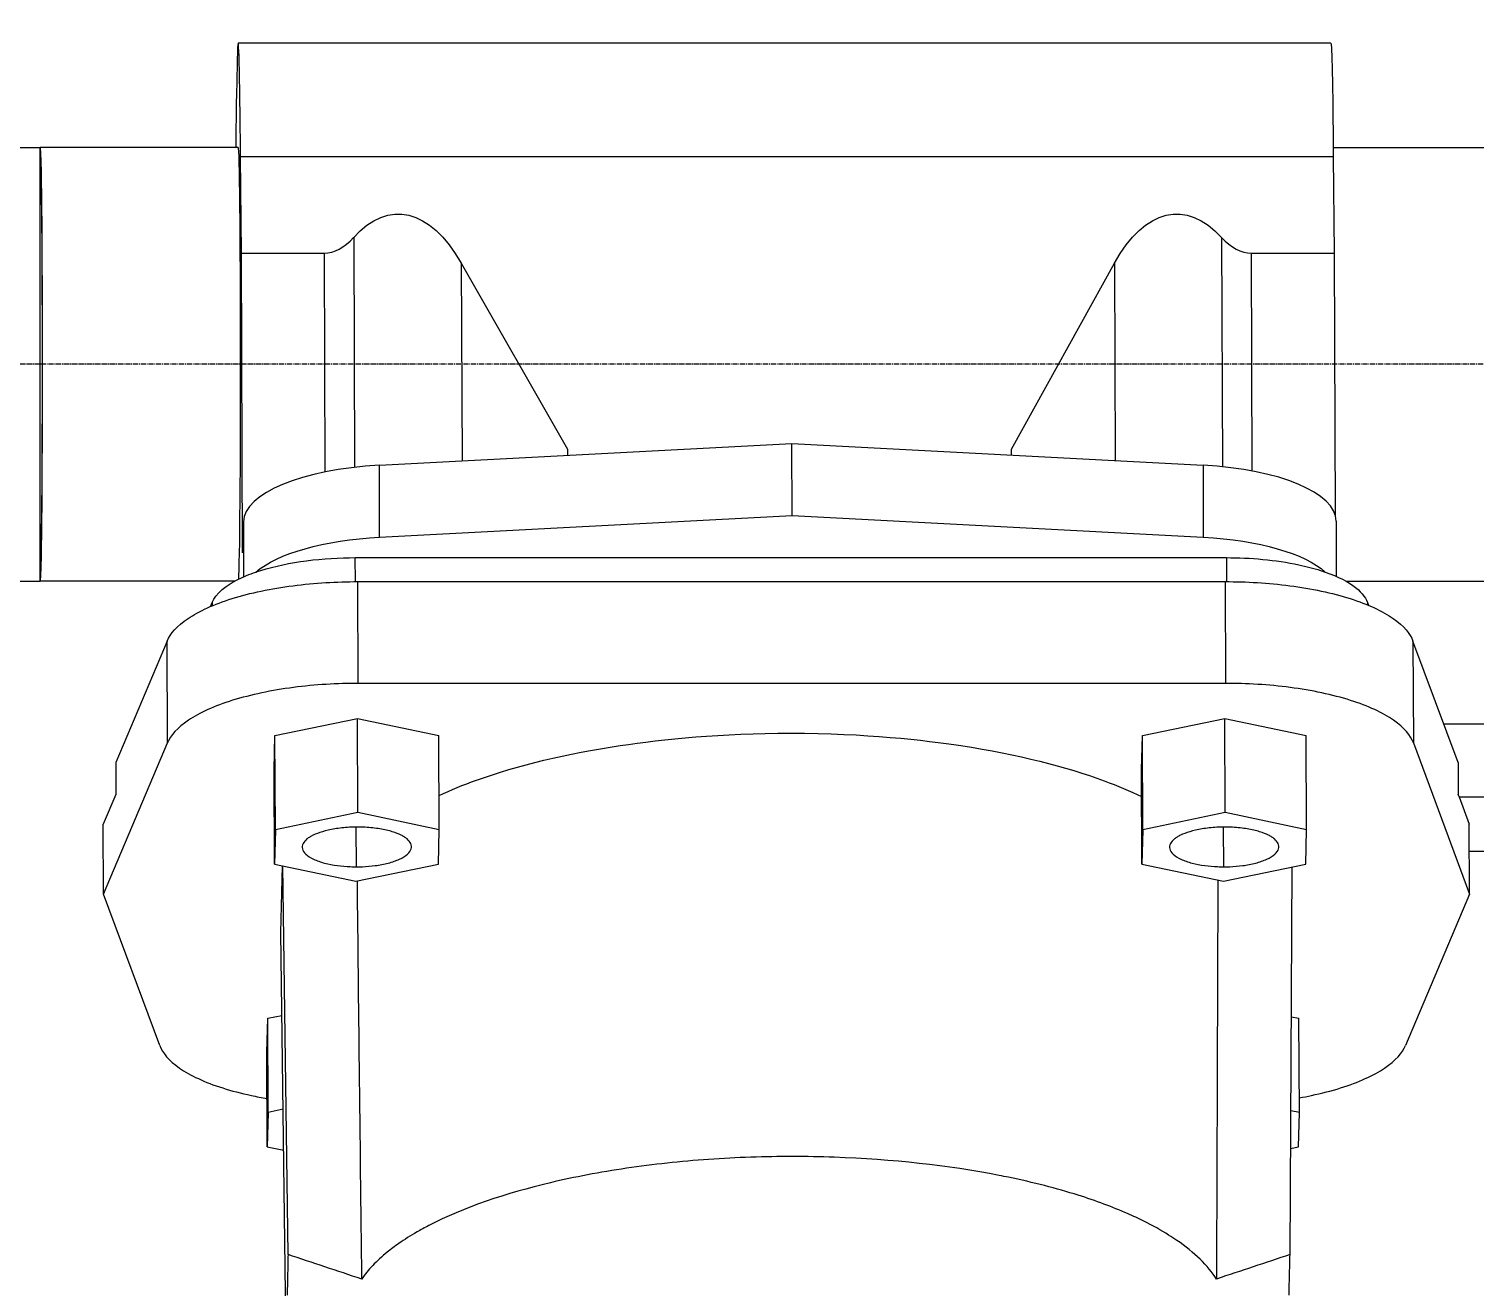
# Model space of a CAD drawing. Header units: millimetres. Extents: x 48717 to 75522, y 76128 to 88842.
# Drawn here: x 59008.7 to 59220.4, y 81688.2 to 81872.5 of the extents above; entities that cross this region are included whole.
import ezdxf

# ---------------------------------------------------------------- set-up
doc = ezdxf.new("R2010")
doc.units = ezdxf.units.MM
doc.linetypes.add('CENTER2', pattern=[1.125, 0.75, -0.125, 0.125, -0.125])
for name, color, linetype in [('Top (Plan) View2-CENTER', 1, 'CENTER2'), ('Top (Plan) View2-DV90-S1B-001a', 140, 'Continuous'), ('Top (Plan) View2-DV90-S1B-002a', 140, 'Continuous')]:
    doc.layers.add(name, color=color, linetype=linetype)

# ---------------------------------------------------------------- blocks, each defined once
blk = doc.blocks.new('*U865')
at = {"layer": 'Top (Plan) View2-CENTER'}
blk.add_line((59010.32, 81823.36), (59007.07, 81823.36), dxfattribs=at)
at = {"layer": 'Top (Plan) View2-DV90-S1B-001a', "color": 0, "linetype": 'ByBlock', "lineweight": -2}
for p, q in [((58975.33, 81855.11), (59010.32, 81855.11)), ((59010.32, 81791.61), (59010.32, 81855.11)), ((58940.32, 81791.61), (58940.32, 81791.61)), ((58940.32, 81791.61), (59010.32, 81791.61))]:
    blk.add_line(p, q, dxfattribs=at)
blk = doc.blocks.new('*U866')
at = {"layer": 'Top (Plan) View2-CENTER'}
blk.add_line((59228.31, 81823.36), (59010.32, 81823.36), dxfattribs=at)
at = {"layer": 'Top (Plan) View2-DV90-S1B-002a', "color": 0, "linetype": 'ByBlock', "lineweight": -2}
for p, q in [((59199.31, 81870.39), (59039.32, 81870.39)), ((59039.24, 81869.74), (59039.06, 81862.69)), ((59039.32, 81855.11), (59010.32, 81855.11)), ((59039.8, 81839.64), (59039.68, 81853.81)), ((59039.68, 81853.81), (59199.67, 81853.81)), ((59199.66, 81855.11), (59228.31, 81855.11)), ((59199.67, 81853.81), (59199.79, 81839.64)), ((59056.24, 81841.93), (59056.37, 81808.27)), ((59183.31, 81841.93), (59183.44, 81808.35)), ((59039.97, 81795.76), (59039.8, 81839.64)), ((59039.8, 81839.64), (59051.9, 81839.64)), ((59051.9, 81839.64), (59052.03, 81807.59)), ((59187.69, 81839.64), (59199.79, 81839.64)), ((59187.81, 81807.73), (59187.69, 81839.64)), ((59199.79, 81839.64), (59199.94, 81801.3)), ((59071.99, 81838.17), (59087.54, 81810.94)), ((59071.99, 81838.17), (59072.11, 81809.21)), ((59152.54, 81810.94), (59167.62, 81838.17)), ((59167.62, 81838.17), (59167.73, 81809.25)), ((59060, 81808.57), (59120.38, 81811.75)), ((59120.38, 81811.75), (59180.59, 81808.57)), ((59120.42, 81801.22), (59120.38, 81811.75)), ((59087.54, 81810.94), (59087.55, 81810.02)), ((59087.54, 81810.94), (59087.55, 81810.02)), ((59152.55, 81810.05), (59152.54, 81810.94)), ((59060.04, 81798.04), (59060, 81808.57)), ((59180.59, 81808.57), (59180.63, 81798.04)), ((59060.04, 81798.04), (59120.42, 81801.22)), ((59120.42, 81801.22), (59180.63, 81798.04)), ((59040.09, 81800.3), (59039.97, 81795.76)), ((59040.09, 81800.3), (59040.12, 81792.23)), ((59200.08, 81800.39), (59200.11, 81792.29)), ((59056.48, 81795.04), (59184.04, 81795.04)), ((59056.49, 81791.53), (59056.48, 81795.04)), ((59184.04, 81795.04), (59184.05, 81791.53)), ((59038.85, 81791.61), (59010.32, 81791.61)), ((59056.85, 81791.53), (59183.84, 81791.53)), ((59056.91, 81776.62), (59056.85, 81791.53)), ((59183.84, 81791.53), (59183.9, 81776.62)), ((59201.49, 81791.61), (59228.31, 81791.61)), ((59035.27, 81787.88), (59035.52, 81788.48)), ((59035.52, 81788.48), (59035.52, 81787.99)), ((59204.66, 81788.48), (59204.81, 81788.06)), ((59204.66, 81788.48), (59204.67, 81788.12)), ((59028.91, 81782.81), (59021.4, 81765.01)), ((59028.97, 81767.9), (59028.91, 81782.81)), ((59217.93, 81765.01), (59211.33, 81782.81)), ((59211.33, 81782.81), (59211.39, 81767.9)), ((59183.9, 81776.62), (59056.91, 81776.62)), ((59044.71, 81768.97), (59056.78, 81771.49)), ((59056.78, 81771.49), (59068.71, 81768.97)), ((59056.83, 81757.7), (59056.78, 81771.49)), ((59171.71, 81768.97), (59183.77, 81771.49)), ((59183.77, 81771.49), (59195.71, 81768.97)), ((59183.82, 81757.7), (59183.77, 81771.49)), ((59044.58, 81763.94), (59044.71, 81768.97)), ((59044.77, 81755.18), (59044.71, 81768.97)), ((59068.77, 81755.18), (59068.71, 81768.97)), ((59171.58, 81763.94), (59171.71, 81768.97)), ((59171.76, 81755.18), (59171.71, 81768.97)), ((59195.76, 81755.18), (59195.71, 81768.97)), ((59215.82, 81770.71), (59223.63, 81770.71)), ((59019.62, 81745.75), (59028.97, 81767.9)), ((59211.39, 81767.9), (59219.61, 81745.75)), ((59021.4, 81765.01), (59021.42, 81760.35)), ((59217.93, 81765.01), (59217.95, 81760.35)), ((59044.64, 81750.15), (59044.58, 81763.94)), ((59171.63, 81750.15), (59171.58, 81763.94)), ((59021.42, 81760.35), (59019.58, 81756)), ((59218.09, 81759.99), (59217.95, 81760.35)), ((59218.09, 81759.99), (59223.67, 81759.99)), ((59218.09, 81759.99), (59219.57, 81756)), ((59019.62, 81745.75), (59019.58, 81756)), ((59056.83, 81757.7), (59044.77, 81755.18)), ((59068.77, 81755.18), (59056.83, 81757.7)), ((59183.82, 81757.7), (59171.76, 81755.18)), ((59195.76, 81755.18), (59183.82, 81757.7)), ((59219.61, 81745.75), (59219.57, 81756)), ((59044.77, 81755.18), (59044.64, 81750.15)), ((59056.63, 81749.76), (59056.6, 81755.57)), ((59068.64, 81750.15), (59068.77, 81755.18)), ((59171.76, 81755.18), (59171.63, 81750.15)), ((59183.62, 81749.76), (59183.6, 81755.57)), ((59195.63, 81750.15), (59195.76, 81755.18)), ((59223.47, 81752), (59219.58, 81752)), ((59044.64, 81750.15), (59056.57, 81747.63)), ((59045.57, 81740.12), (59045.82, 81749.9)), ((59046.63, 81692.96), (59045.88, 81749.88)), ((59056.57, 81747.63), (59068.64, 81750.15)), ((59171.63, 81750.15), (59183.57, 81747.63)), ((59183.57, 81747.63), (59195.63, 81750.15)), ((59193.33, 81692.96), (59193.65, 81749.73)), ((59027.84, 81723.59), (59019.62, 81745.75)), ((59219.61, 81745.75), (59210.26, 81723.59)), ((59046.35, 81682.09), (59045.57, 81740.12)), ((59043.52, 81722.53), (59043.65, 81727.56)), ((59043.65, 81727.56), (59045.74, 81727.99)), ((59043.7, 81713.77), (59043.65, 81727.56)), ((59193.52, 81727.79), (59194.64, 81727.56)), ((59194.7, 81713.77), (59194.64, 81727.56)), ((59043.58, 81708.74), (59043.52, 81722.53)), ((59043.7, 81713.77), (59043.58, 81708.74)), ((59045.92, 81714.23), (59043.7, 81713.77)), ((59194.7, 81713.77), (59193.45, 81714.03)), ((59194.57, 81708.74), (59194.7, 81713.77)), ((59043.58, 81708.74), (59046, 81708.23)), ((59193.42, 81708.5), (59194.57, 81708.74))]:
    blk.add_line(p, q, dxfattribs=at)
for centre, major_axis, ratio, start_param, end_param in [((59039.32, 81822.89), (0, -47.5), 0.01, 2.279561, 3.307786), ((59039.32, 81822.89), (0, -47.5), 0.01, 3.718901, 3.96704), ((59051.7, 81862.6), (-0.24, 22.96), 0.43551, -3.1462, -2.695174), ((59187.49, 81862.6), (-0.24, 22.96), 0.43551, 2.685958, 3.136985), ((59063.09, 81800.3), (23, 0.09), 0.363229, 1.704053, 3.13086), ((59177.08, 81800.3), (23, 0.09), 0.363229, 0, 1.416074)]:
    blk.add_ellipse(centre, major_axis=major_axis, ratio=ratio, start_param=start_param, end_param=end_param, dxfattribs=at)
at = {"layer": 'Top (Plan) View2-DV90-S1B-002a', "color": 0, "linetype": 'ByBlock', "lineweight": -2, "extrusion": (0, 0, -1)}
for centre, major_axis, ratio, start_param, end_param in [((59199.31, 81822.89), (0, 47.5), 0.01, 0, 0.862032), ((59010.32, 81823.36), (0, 31.75), 0.01, 0, 3.141593), ((59010.32, 81823.36), (0, 30.15), 0.01, 0, 3.141593), ((59039.32, 81823.36), (0, 31.75), 0.01, 0, 3.012169), ((59063.04, 81810.94), (0.36, -34.44), 0.43551, 2.695174, 3.805097), ((59177.04, 81810.94), (0.36, -34.44), 0.43551, 2.487304, 3.597227), ((59063.13, 81789.77), (-23, -0.09), 0.363229, 0.397911, 1.437539)]:
    blk.add_ellipse(centre, major_axis=major_axis, ratio=ratio, start_param=start_param, end_param=end_param, dxfattribs=at)
at = {"layer": 'Top (Plan) View2-DV90-S1B-002a', "color": 0, "linetype": 'ByBlock', "lineweight": -2, "extrusion": (-1.65789e-18, 4.25254e-16, -1)}
blk.add_ellipse((59177.12, 81789.77), major_axis=(-23, -0.09), ratio=0.363229, start_param=1.725519, end_param=2.765372, dxfattribs=at)
at = {"layer": 'Top (Plan) View2-DV90-S1B-002a', "color": 0, "linetype": 'ByBlock', "lineweight": -2}
for points, knots in [([(59035.52, 81788.48), (59036, 81789.71), (59037.99, 81791.48), (59043.49, 81793.55), (59049.27, 81794.76), (59054.19, 81795.04), (59056.48, 81795.04)], [0, 0, 0, 0, 0.01124878, 0.01499838, 0.02249757, 0.02999676, 0.02999676, 0.02999676, 0.02999676]), ([(59184.04, 81795.04), (59187.47, 81795.05), (59192.53, 81794.6), (59198.92, 81792.93), (59202.97, 81791.03), (59204.37, 81789.3), (59204.66, 81788.48)], [0, 0, 0, 0, 0.01124878, 0.01499838, 0.02249757, 0.02999676, 0.02999676, 0.02999676, 0.02999676]), ([(59028.91, 81782.81), (59029.37, 81783.91), (59030.38, 81785.05), (59031.99, 81786.13), (59032.79, 81786.67), (59033.74, 81787.19), (59034.82, 81787.68), (59035.91, 81788.17), (59037.13, 81788.63), (59038.45, 81789.05), (59039.78, 81789.46), (59041.21, 81789.83), (59042.71, 81790.15), (59044.21, 81790.46), (59045.77, 81790.72), (59047.36, 81790.93), (59050.54, 81791.34), (59053.8, 81791.53), (59056.85, 81791.53)], [0, 0, 0, 0, 0.00997212, 0.00997212, 0.00997212, 0.01495818, 0.01495818, 0.01495818, 0.01994423, 0.01994423, 0.01994423, 0.02493029, 0.02493029, 0.02493029, 0.02991635, 0.02991635, 0.02991635, 0.03988847, 0.03988847, 0.03988847, 0.03988847]), ([(59183.84, 81791.53), (59186.89, 81791.53), (59191.78, 81791.25), (59197.98, 81790.2), (59202.22, 81789.09), (59205.81, 81787.72), (59209.51, 81785.62), (59210.93, 81783.91), (59211.33, 81782.81)], [0, 0, 0, 0, 0.00997212, 0.01495818, 0.01994423, 0.02493029, 0.02991635, 0.03988847, 0.03988847, 0.03988847, 0.03988847]), ([(59056.91, 81776.62), (59053.86, 81776.63), (59050.59, 81776.44), (59045.83, 81775.82), (59044.27, 81775.55), (59041.27, 81774.92), (59039.84, 81774.55), (59037.19, 81773.73), (59035.97, 81773.27), (59033.8, 81772.29), (59032.85, 81771.76), (59030.44, 81770.14), (59029.43, 81769), (59028.97, 81767.9)], [0, 0, 0, 0, 0.757986, 0.757986, 1.136979, 1.136979, 1.515973, 1.515973, 1.894966, 1.894966, 2.273959, 2.273959, 3.031945, 3.031945, 3.031945, 3.031945]), ([(59211.39, 81767.9), (59210.99, 81769), (59209.56, 81770.72), (59205.87, 81772.81), (59202.28, 81774.18), (59198.04, 81775.29), (59191.84, 81776.34), (59186.95, 81776.63), (59183.9, 81776.62)], [0, 0, 0, 0, 0.00997212, 0.01495818, 0.01994423, 0.02493029, 0.02991635, 0.03988847, 0.03988847, 0.03988847, 0.03988847]), ([(59068.75, 81760.21), (59070.45, 81761), (59072.28, 81761.75), (59080.29, 81764.62), (59087.44, 81766.34), (59101.57, 81768.46), (59110.12, 81769.32), (59131.22, 81769.32), (59139.8, 81768.32), (59153.55, 81766.23), (59160.55, 81764.4), (59168.08, 81761.62), (59169.91, 81760.85), (59171.59, 81760.04)], [-11.063439, -11.063439, -11.063439, -11.063439, -10.505028, -10.505028, -8.784349, -8.784349, -7.393503, -7.393503, -5.878203, -5.878203, -3.499447, -3.499447, -2.655931, -2.655931, -2.655931, -2.655931]), ([(59056.78, 81755.57), (59056.39, 81755.57), (59055.24, 81755.54), (59052.66, 81755.26), (59050.77, 81754.66), (59049.8, 81754.12), (59049.25, 81753.74), (59048.75, 81753.17), (59048.63, 81752.39), (59049.14, 81751.57), (59050.29, 81750.84), (59052.5, 81750.07), (59054.86, 81749.79), (59056.33, 81749.76), (59056.63, 81749.76)], [0.02499869, 0.02499869, 0.02499869, 0.02499869, 0.02603878, 0.02811894, 0.03227928, 0.03331936, 0.03435944, 0.03643961, 0.03851978, 0.04059995, 0.04268011, 0.04476028, 0.04892062, 0.0499607, 0.0499607, 0.0499607, 0.0499607]), ([(59056.63, 81749.76), (59056.92, 81749.76), (59057.8, 81749.77), (59059.41, 81749.9), (59061.33, 81750.26), (59063.02, 81750.84), (59064.21, 81751.57), (59064.95, 81752.66), (59064.47, 81753.55), (59063.68, 81754.12), (59063.05, 81754.48), (59061.95, 81754.92), (59060.14, 81755.34), (59058.31, 81755.54), (59057.16, 81755.57), (59056.78, 81755.57)], [0, 0, 0, 0, 0.00104161, 0.00312484, 0.00520806, 0.00729129, 0.00937451, 0.01145773, 0.01562418, 0.01666579, 0.01770741, 0.01979063, 0.02187386, 0.02395708, 0.02499869, 0.02499869, 0.02499869, 0.02499869]), ([(59183.77, 81755.57), (59183.39, 81755.57), (59182.23, 81755.54), (59179.65, 81755.26), (59177.76, 81754.66), (59176.79, 81754.12), (59176.25, 81753.74), (59175.74, 81753.17), (59175.62, 81752.39), (59176.13, 81751.57), (59177.28, 81750.84), (59179.49, 81750.07), (59181.86, 81749.79), (59183.33, 81749.76), (59183.62, 81749.76)], [0.02499868, 0.02499868, 0.02499868, 0.02499868, 0.02603876, 0.02811892, 0.03227925, 0.03331934, 0.03435942, 0.03643958, 0.03851975, 0.04059991, 0.04268008, 0.04476024, 0.04892057, 0.04996066, 0.04996066, 0.04996066, 0.04996066]), ([(59183.62, 81749.76), (59183.91, 81749.76), (59184.8, 81749.77), (59186.4, 81749.9), (59188.33, 81750.26), (59190.01, 81750.84), (59191.2, 81751.57), (59191.94, 81752.66), (59191.47, 81753.55), (59190.67, 81754.12), (59190.04, 81754.48), (59188.94, 81754.92), (59187.14, 81755.34), (59185.31, 81755.54), (59184.15, 81755.57), (59183.77, 81755.57)], [0, 0, 0, 0, 0.00104161, 0.00312483, 0.00520806, 0.00729128, 0.0093745, 0.01145773, 0.01562417, 0.01666578, 0.0177074, 0.01979062, 0.02187384, 0.02395707, 0.02499868, 0.02499868, 0.02499868, 0.02499868]), ([(59057.43, 81689.37), (59057.32, 81699.7), (59057.2, 81710.04), (59056.98, 81729.48), (59056.88, 81738.55), (59056.78, 81747.67)], [0.000001, 0.000001, 0.000001, 0.000001, 3.316594, 3.316594, 6.240178, 6.240178, 6.240178, 6.240178]), ([(59182.77, 81747.8), (59182.73, 81738.66), (59182.7, 81729.52), (59182.63, 81710.04), (59182.6, 81699.7), (59182.56, 81689.37)], [0.382837, 0.382837, 0.382837, 0.382837, 3.316583, 3.316583, 6.633126, 6.633126, 6.633126, 6.633126]), ([(59027.84, 81723.59), (59028.24, 81722.5), (59029.66, 81720.78), (59033.36, 81718.69), (59036.95, 81717.31), (59040.49, 81716.39), (59042.77, 81715.95), (59043.55, 81715.82)], [0, 0, 0, 0, 0.00997212, 0.01495818, 0.01994423, 0.02493029, 0.02744763, 0.02744763, 0.02744763, 0.02744763]), ([(59194.69, 81715.91), (59195.29, 81716.02), (59197.4, 81716.43), (59200.82, 81717.31), (59204.48, 81718.69), (59208.28, 81720.78), (59209.8, 81722.5), (59210.26, 81723.59)], [0.01302527, 0.01302527, 0.01302527, 0.01302527, 0.01495818, 0.01994423, 0.02493029, 0.02991635, 0.03988847, 0.03988847, 0.03988847, 0.03988847]), ([(59182.56, 81689.37), (59181.32, 81691.34), (59179.35, 81693.25), (59176.37, 81695.3), (59175.97, 81695.56), (59174.44, 81696.52), (59173.22, 81697.2), (59171.15, 81698.23), (59170.36, 81698.6), (59167.33, 81699.93), (59164.9, 81700.83), (59159.16, 81702.64), (59155.75, 81703.52), (59151.65, 81704.37), (59151.2, 81704.46), (59143.26, 81706.01), (59135.06, 81706.91), (59124.56, 81707.28), (59122.54, 81707.31), (59118.46, 81707.31), (59116.44, 81707.28), (59110.25, 81707.07), (59106.12, 81706.78), (59100.11, 81706.13), (59098.13, 81705.88), (59092.3, 81705.02), (59088.56, 81704.31), (59078.57, 81701.94), (59072.35, 81699.87), (59066.63, 81696.89), (59066.06, 81696.58), (59064.57, 81695.72), (59063.68, 81695.16), (59062.25, 81694.16), (59061.68, 81693.73), (59060.36, 81692.65), (59059.65, 81692), (59058.41, 81690.69), (59057.88, 81690.03), (59057.43, 81689.37)], [0.000022, 0.000022, 0.000022, 0.000022, 1.668299, 1.668299, 1.915581, 1.915581, 2.585242, 2.585242, 2.97314, 2.97314, 4.021541, 4.021541, 5.285338, 5.285338, 5.442509, 5.442509, 8.000562, 8.000562, 8.61605, 8.61605, 9.227211, 9.227211, 10.468961, 10.468961, 11.090883, 11.090883, 12.33718, 12.33718, 14.65735, 14.65735, 14.924222, 14.924222, 15.38523, 15.38523, 15.725351, 15.725351, 16.225678, 16.225678, 16.714855, 16.714855, 16.714855, 16.714855]), ([(59046.63, 81692.96), (59046.61, 81691.88), (59046.59, 81690.85), (59046.55, 81689.35), (59046.54, 81688.84), (59046.52, 81687.89), (59046.51, 81687.45), (59046.5, 81687.01)], [-1.497987, -1.497987, -1.497987, -1.497987, -0.749152, -0.749152, -0.361374, -0.361374, 0, 0, 0, 0]), ([(59057.43, 81689.37), (59055.63, 81689.96), (59053.83, 81690.56), (59050.23, 81691.76), (59048.43, 81692.36), (59046.63, 81692.96)], [-1.143185, -1.143185, -1.143185, -1.143185, -0.5717, -0.5717, -0.000001, -0.000001, -0.000001, -0.000001]), ([(59193.33, 81692.96), (59191.54, 81692.36), (59189.74, 81691.76), (59186.15, 81690.56), (59184.35, 81689.97), (59182.56, 81689.37)], [-1.143582, -1.143582, -1.143582, -1.143582, -0.571712, -0.571712, -0.000131, -0.000131, -0.000131, -0.000131]), ([(59193.19, 81687.01), (59193.2, 81687.43), (59193.21, 81687.86), (59193.23, 81688.81), (59193.25, 81689.33), (59193.28, 81690.85), (59193.31, 81691.88), (59193.33, 81692.96)], [-1.496873, -1.496873, -1.496873, -1.496873, -1.14981, -1.14981, -0.748913, -0.748913, -0.000001, -0.000001, -0.000001, -0.000001])]:
    blk.add_open_spline(points, degree=3, knots=knots, dxfattribs=at)

msp = doc.modelspace()

# ---------------------------------------------------------------- block references
at = {"layer": 'Top (Plan) View2-DV90-S1B-001a'}
msp.add_blockref('*U865', (0, 0), dxfattribs=at)
at = {"layer": 'Top (Plan) View2-DV90-S1B-002a'}
msp.add_blockref('*U866', (0, 0), dxfattribs=at)

doc.saveas('drawing.dxf')
